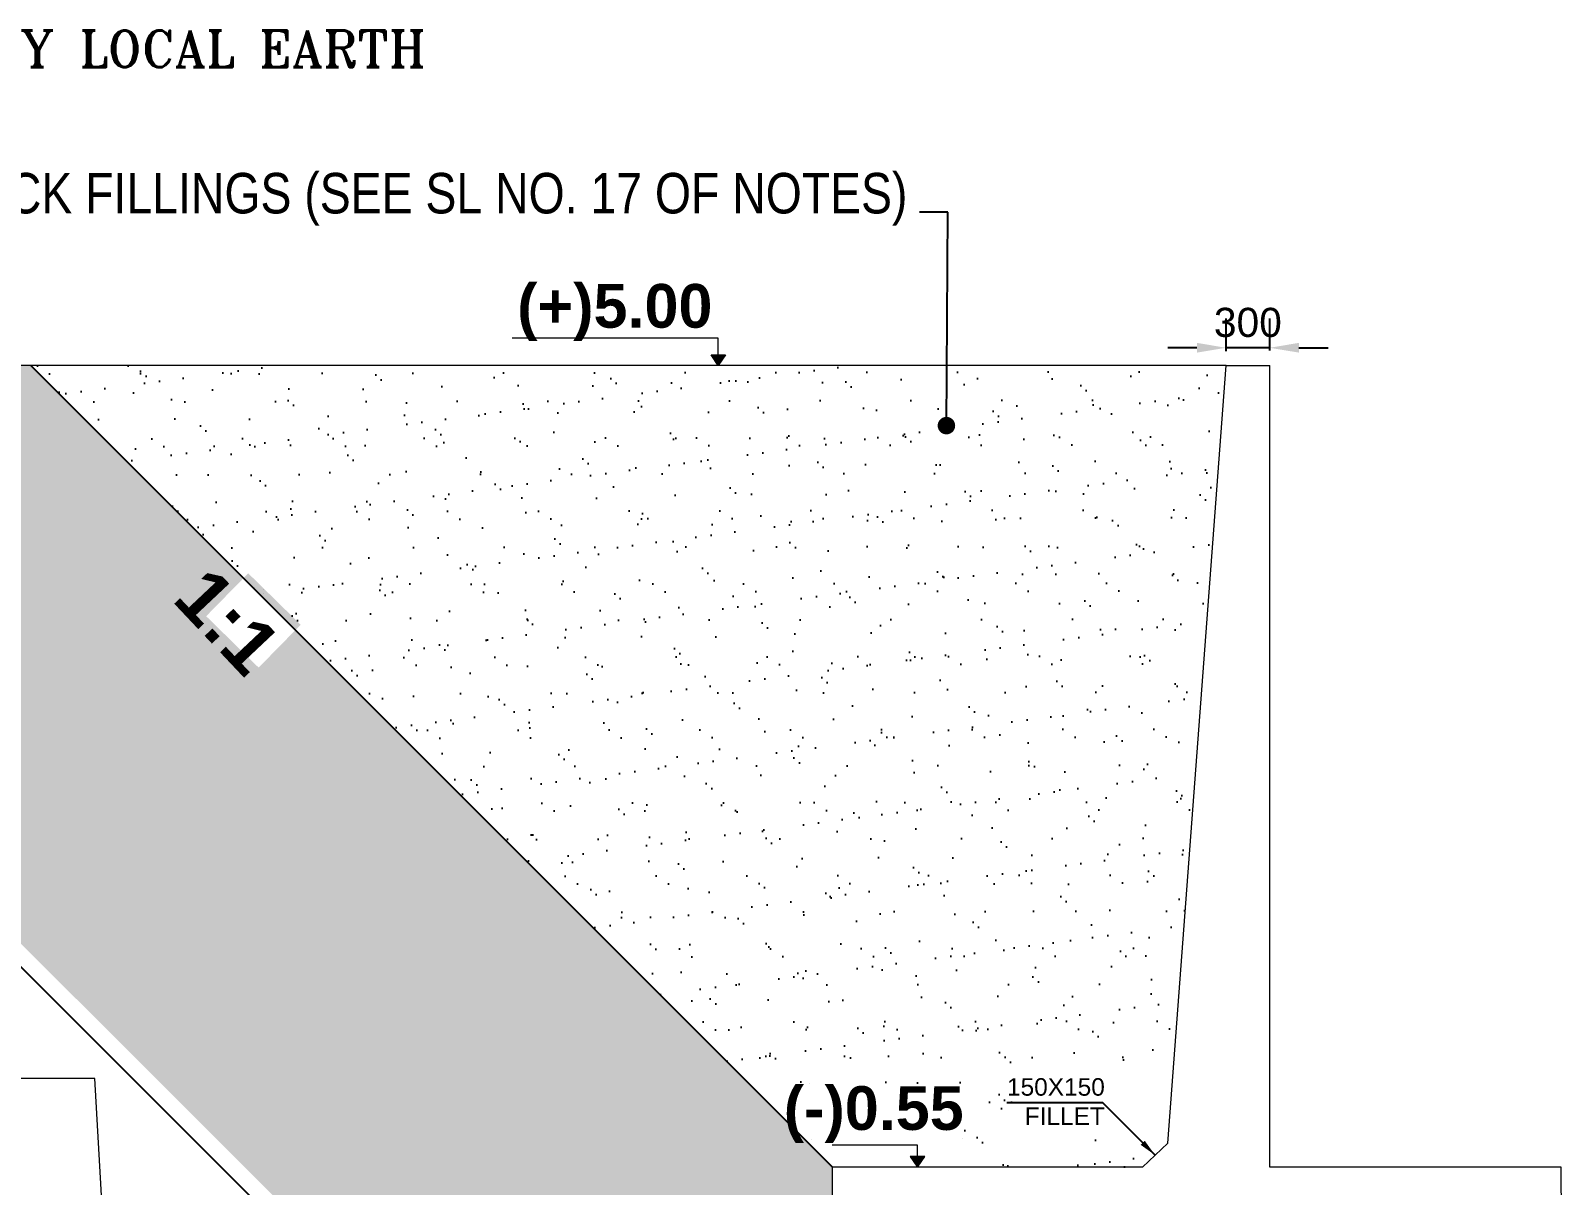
# Model space of a CAD drawing. Extents: x -358915 to 1258323, y -1667244 to -305611.
# Drawn here: x 1029005 to 1039513, y -1502348 to -1494425 of the extents above; entities that cross this region are included whole.
import ezdxf

# ---------------------------------------------------------------- set-up
doc = ezdxf.new("R2010")
doc.units = 0
doc.header["$LTSCALE"] = 300
doc.header["$MEASUREMENT"] = 0
doc.layers.get('0').update_dxf_attribs({"linetype": 'CONTINUOUS'})
doc.layers.get('DEFPOINTS').update_dxf_attribs({"linetype": 'CONTINUOUS'})
doc.layers.add('Dim', color=7, linetype='CONTINUOUS', lineweight=9)
doc.layers.add('HATCH', color=252, linetype='CONTINUOUS', lineweight=5)
for name, color, linetype in [('LINE', 7, 'CONTINUOUS'), ('TEXT', 10, 'CONTINUOUS'), ('TXT', 7, 'CONTINUOUS')]:
    doc.layers.add(name, color=color, linetype=linetype)
doc.styles.add('Arial', font='arial.ttf')
doc.styles.add('BIG', font='ROMANT.SHX')
doc.styles.add('DIM', font='isocp3.shx')
doc.styles.add('dimText', font='ARIALN.TTF')
doc.dimstyles.new('dim_100', dxfattribs={"dimtxt": 200, "dimasz": 200, "dimexe": 200, "dimexo": 100, "dimgap": 70, "dimtad": 1, "dimdec": 0, "dimzin": 0, "dimdsep": 46, "dimtxsty": 'DIM', "dimcen": 150, "dimclrd": 5, "dimclre": 5, "dimclrt": 7, "dimadec": 0, "dimazin": 0, "dimtfac": 1, "dimtdec": 0, "dimtmove": 0, "dimatfit": 3, "dimfxl": 20, "dimtolj": 1, "dimtzin": 0, "dimarcsym": 0})
doc.dimstyles.new('dim_230', dxfattribs={"dimtxt": 460, "dimasz": 460, "dimexe": 230, "dimexo": 100, "dimgap": 100, "dimtad": 1, "dimdec": 0, "dimzin": 0, "dimdsep": 46, "dimtxsty": 'dimText', "dimcen": 0.09, "dimclrd": 256, "dimclre": 256, "dimclrt": 7, "dimadec": 0, "dimazin": 0, "dimtfac": 1, "dimtdec": 0, "dimtofl": 0, "dimtmove": 0, "dimatfit": 3, "dimfxl": 1, "dimtolj": 1, "dimtzin": 0, "dimlwd": -1, "dimlwe": -1, "dimarcsym": 0})
doc.dimstyles.new('dim_250', dxfattribs={"dimtxt": 500, "dimasz": 500, "dimexe": 500, "dimexo": 100, "dimgap": 150, "dimtad": 1, "dimdec": 0, "dimzin": 0, "dimdsep": 46, "dimtxsty": 'Arial', "dimcen": 350, "dimclrd": 5, "dimclre": 5, "dimclrt": 7, "dimadec": 0, "dimazin": 0, "dimtfac": 1, "dimtdec": 0, "dimtmove": 0, "dimatfit": 3, "dimfxl": 500, "dimfxlon": 1, "dimtolj": 1, "dimtzin": 0, "dimarcsym": 0})
doc.dimstyles.new('dim_60', dxfattribs={"dimtxt": 120, "dimasz": 120, "dimexe": 60, "dimexo": 60, "dimgap": 50, "dimtad": 1, "dimdec": 0, "dimzin": 0, "dimdsep": 46, "dimtxsty": 'DIM', "dimcen": 0.09, "dimclrd": 5, "dimclre": 5, "dimclrt": 7, "dimadec": 0, "dimazin": 0, "dimtfac": 1, "dimtdec": 0, "dimtmove": 0, "dimatfit": 3, "dimfxl": 1, "dimtolj": 1, "dimtzin": 0, "dimarcsym": 0})

# ---------------------------------------------------------------- blocks, each defined once
blk = doc.blocks.new('*D1534')
at = {"layer": 'DEFPOINTS', "color": 0, "ltscale": 50}
for p in [(1037206, -1496601), (1037206, -1496725), (1037506, -1496720)]:
    blk.add_point(p, dxfattribs=at)
at = {"layer": 'HATCH', "color": 5, "lineweight": -2, "ltscale": 50}
for p, q in [((1037206, -1496625), (1037206, -1496401)), ((1037506, -1496620), (1037506, -1496401)), ((1037006, -1496601), (1036806, -1496601)), ((1037506, -1496601), (1037206, -1496601)), ((1037706, -1496601), (1037906, -1496601))]:
    blk.add_line(p, q, dxfattribs=at)
at = {"layer": 'HATCH', "color": 5, "ltscale": 50}
for points in [[(1037006, -1496567), (1037006, -1496634), (1037206, -1496601)], [(1037706, -1496567), (1037706, -1496634), (1037506, -1496601)]]:
    blk.add_solid(points, dxfattribs=at)
at = {"layer": 'HATCH', "color": 7, "ltscale": 50, "insert": (1037356, -1496428), "char_height": 200, "attachment_point": 5, "style": 'Arial'}
blk.add_mtext('\\A1;300', dxfattribs=at)

msp = doc.modelspace()

# ---------------------------------------------------------------- hatches: boundary and pattern name
at = {"layer": 'Dim', "ltscale": 500}
h = msp.add_hatch(color=15, dxfattribs=at)
h.dxf.hatch_style = 1
h.paths.add_polyline_path([(1033722.7, -1496649.2), (1033673, -1496649.2), (1033722.7, -1496723.1)])
h.paths.add_polyline_path([(1033772.4, -1496649.2), (1033722.7, -1496649.2), (1033722.7, -1496723.1)])
h = msp.add_hatch(color=15, dxfattribs=at)
h.dxf.hatch_style = 1
h.paths.add_polyline_path([(1035089.4, -1502149.6), (1035139.1, -1502149.6), (1035089.4, -1502223.5)])
h.paths.add_polyline_path([(1035039.7, -1502149.6), (1035089.4, -1502149.6), (1035089.4, -1502223.5)])
at = {"layer": 'LINE', "lineweight": 9, "ltscale": 50}
h = msp.add_hatch(dxfattribs=at)
h.set_pattern_fill('AR-SAND', color=0, scale=80, style=0)
h.set_pattern_definition([(37.5, (-4866.36, -13804.19), (-5.039469, 154.1459015), [0, -121.6, 0, -136, 0, -130]), (7.5, (-4866.36, -13804.19), (141.582136, 225.771685), [0, -65.6, 0, -109.6, 0, -42]), (327.5, (-4964.76, -13804.19), (249.131349, 0.452724), [0, -40, 0, -144, 0, -188]), (317.5, (-4964.76, -13804.19), (240.490128, 70.214045), [0, -20, 0, -94.4, 0, -108])])
h.paths.add_polyline_path([(1024972.3, -1496723.1), (1029005.8, -1496723.1), (1034506.2, -1502223.5), (1034506.2, -1502757.4), (1033602.7, -1502757.4), (1033602.7, -1501615.3), (1029879.8, -1501630.5)])
h.paths.add_polyline_path([(1029879.8, -1501630.5), (1033602.7, -1501615.3), (1033602.7, -1502757.4), (1031006.7, -1502757.4)], flags=17)
h.paths.add_polyline_path([(1034583.1, -1502768.2), (1034335.9, -1502768.2), (1034335.9, -1502428.5), (1034583.1, -1502428.5)])
h.paths.add_polyline_path([(1030569.5, -1498795.5), (1030209.7, -1498442.9), (1030498.1, -1498148.5), (1030858, -1498501.2)], flags=16)
at = {"layer": 'LINE', "ltscale": 50}
h = msp.add_hatch(dxfattribs=at)
h.set_pattern_fill('AR-SAND', color=4, scale=200, style=0)
h.set_pattern_definition([(37.5, (-4866.36, -13804.2), (-12.59867, 385.364754), [0, -304, 0, -340, 0, -325]), (7.5, (-4866.36, -13804.2), (353.95534, 564.42921), [0, -164, 0, -274, 0, -105]), (327.5, (-5112.36, -13804.2), (622.82837, 1.13181), [0, -100, 0, -360, 0, -470]), (317.5, (-5112.36, -13804.2), (601.22532, 175.53511), [0, -50, 0, -236, 0, -270])])
h.paths.add_polyline_path([(1035139.1, -1502149.6), (1035039.7, -1502149.6), (1035089.4, -1502223.5), (1034506.2, -1502223.5), (1029005.8, -1496723.1), (1037205.8, -1496730.5), (1036799.5, -1502065.1), (1036632.9, -1502223.5), (1035089.4, -1502223.5)])
h.paths.add_polyline_path([(1035308.3, -1502223.5), (1034506.2, -1502223.5), (1034264.8, -1501726.7), (1035274.6, -1501723)], flags=17)
h.paths.add_polyline_path([(1035795.8, -1502008.9), (1035795.8, -1501561.6), (1036843, -1501568.4), (1036806.2, -1502058.8)], flags=16)

# ---------------------------------------------------------------- linework, layer by layer
at = {"color": 7, "lineweight": 15}
for p, q in [((1036806.2, -1502058.8), (1037206.4, -1496723.1)), ((1037206.4, -1496723.1), (1037506.4, -1496723.1)), ((1037506.4, -1502223.5), (1037506.4, -1496723.1)), ((1036806.2, -1502058.8), (1036632.9, -1502223.5)), ((1036632.9, -1502223.5), (1034506.2, -1502223.5)), ((1034506.2, -1503048.3), (1034506.2, -1502223.5)), ((1039506.4, -1502223.5), (1037506.4, -1502223.5)), ((1037506.4, -1502223.5), (1037506.4, -1502223.5)), ((1039513.5, -1503348.3), (1039506.4, -1502223.5))]:
    msp.add_line(p, q, dxfattribs=at)
at = {"layer": 'Dim', "ltscale": 500}
msp.add_line((1029446.7, -1501615.3), (1023240.6, -1501615.3, 0), dxfattribs=at)
for points in [[(1033722.7, -1496649.2), (1033722.7, -1496534.1), (1032309.8, -1496534.1)], [(1035089.4, -1502149.6), (1035089.4, -1502073.7), (1034504.6, -1502073.7)]]:
    msp.add_lwpolyline(points, dxfattribs=at)
for points in [[(1033722.7, -1496723.1), (1033673, -1496649.2), (1033772.4, -1496649.2)], [(1035089.4, -1502223.5), (1035139.1, -1502149.6), (1035039.7, -1502149.6)]]:
    msp.add_lwpolyline(points, close=True, dxfattribs=at)
at = {"layer": 'HATCH', "color": 5, "ltscale": 50}
msp.add_lwpolyline([(1037206.4, -1496723.1), (1024356.5, -1496723.1)], dxfattribs=at)
at = {"layer": 'LINE'}
for points in [[(1024811.2, -1496723.1), (1032002.3, -1503914.2)], [(1029005.8, -1496723.1), (1034506.2, -1502223.5)]]:
    msp.add_lwpolyline(points, dxfattribs=at)

# ---------------------------------------------------------------- texts
at = {"layer": 'LINE', "char_height": 250, "width": 11058.005, "attachment_point": 8, "style": 'BIG'}
for s, insert in [('FILLED BY LOCAL EARTH', (1029527.4, -1494674.5)), ('\\P{\\fArial Narrow|b0|i0|c0|p34;\\H1.1111x;\\C7;BACK FILLINGS (SEE SL NO. 17 OF NOTES)}', (1031722.7, -1495762.5))]:
    msp.add_mtext(s, dxfattribs=dict(at, insert=insert))
at = {"layer": 'TEXT', "ltscale": 500, "insert": (1030358, -1498477.7), "char_height": 368.794, "width": 1223.642, "attachment_point": 5, "rotation": 313.3245, "style": 'Arial'}
msp.add_mtext('{\\fArial|b1|i0|c0|p34;\\C6;1:1}', dxfattribs=at)
at = {"layer": 'TXT', "color": 0, "char_height": 300, "width": 683.017, "attachment_point": 5, "style": 'Arial'}
for s, insert in [('{\\fArial|b1|i0|c0|p34;\\C6;(+)5.00}', (1033013, -1496358.5)), ('{\\fArial|b1|i0|c0|p34;\\C6;(-)0.55}', (1034789.2, -1501863.1))]:
    msp.add_mtext(s, dxfattribs=dict(at, insert=insert))
at = {"layer": 'TXT', "color": 0, "insert": (1036374.7, -1501773.1), "char_height": 120, "attachment_point": 6, "style": 'Arial'}
msp.add_mtext('150X150\\PFILLET', dxfattribs=at)

# ---------------------------------------------------------------- dimensions: what is measured, and where the dimension line sits
at = {"layer": 'HATCH', "ltscale": 50}
dim = msp.add_linear_dim(base=(1037206.4, -1496600.7), p1=(1037506.4, -1496720.3), p2=(1037206.4, -1496724.8), dimstyle='dim_100', override={"dimtxsty": 'Arial', "dimtmove": 1}, dxfattribs=at)
dim.commit()
dim.dimension.update_dxf_attribs({"geometry": '*D1534', "text_midpoint": (1037356.4, -1496600.7), "dimtype": 160})

# ---------------------------------------------------------------- leaders
at = {"color": 0, "ltscale": 50}
msp.add_leader([(1035288, -1497135), (1035296.5, -1495670.5), (1035104, -1495670.5)], dimstyle='dim_250', override={"dimasz": 120, "dimgap": 150, "dimtad": 0, "dimldrblk": 'Dot'}, dxfattribs=at)
at = {"layer": 'Dim', "ltscale": 500}
msp.add_leader([(1029542.4, -1503314.2), (1029446.7, -1501615.3)], dimstyle='dim_230', override={"dimasz": 300}, dxfattribs=at)
at = {"layer": 'LINE'}
msp.add_leader([(1036719.5, -1502141.1), (1036360.3, -1501783.1), (1035701.7, -1501783.1)], dimstyle='dim_60', dxfattribs=at)

doc.saveas('drawing.dxf')
